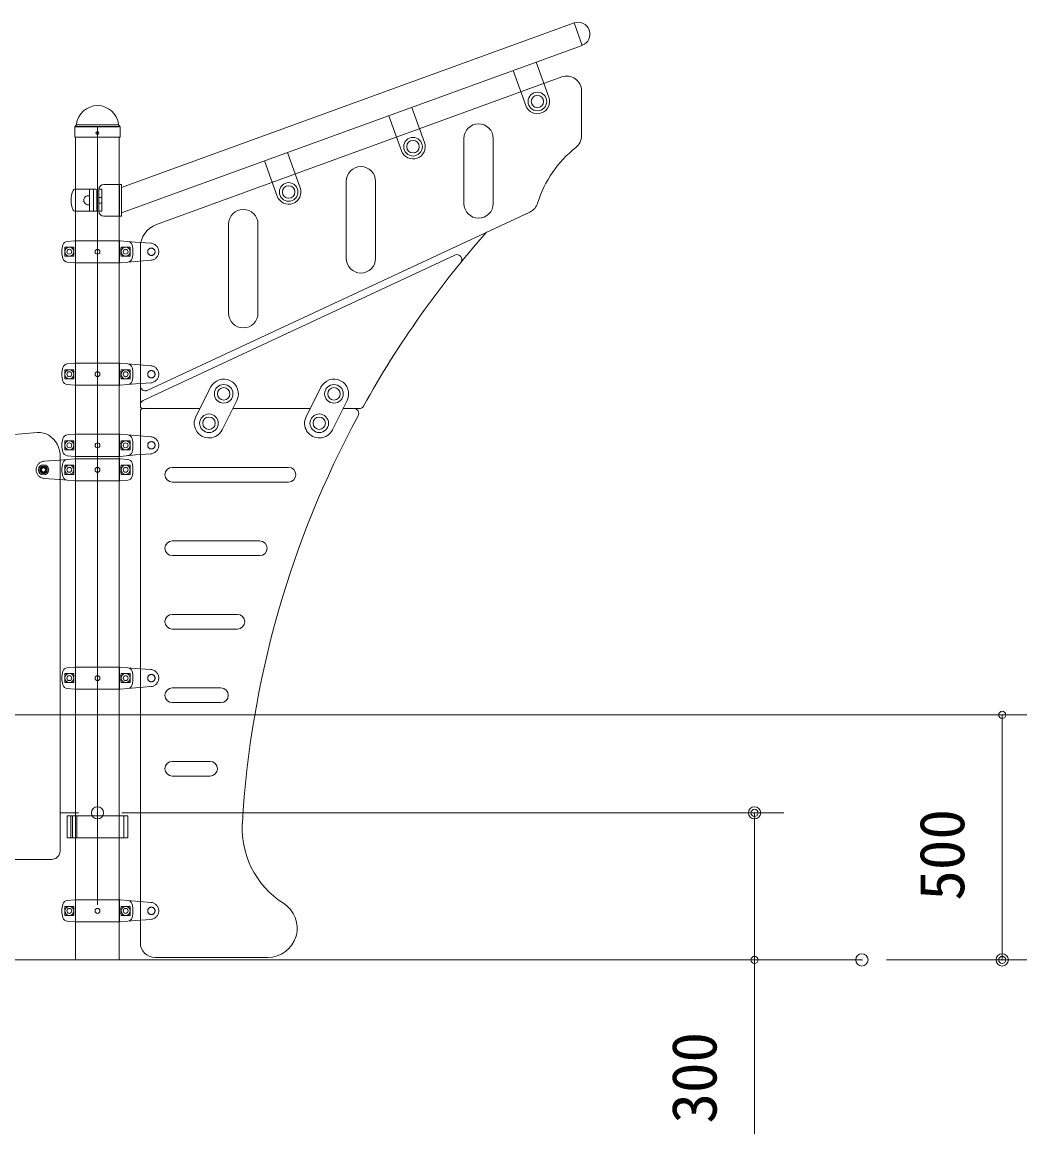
# Model space of a CAD drawing. Units: millimetres on the paper, scale 1:50. Extents: x 0 to 420, y -297 to 594.
# Drawn here: x 341.4 to 382.39, y 172.28 to 217.64 of the extents above; entities that cross this region are included whole.
import ezdxf
from ezdxf.enums import TextEntityAlignment as Align

# ---------------------------------------------------------------- set-up
doc = ezdxf.new("R2010")
doc.units = ezdxf.units.MM
doc.header["$PDMODE"] = 32
doc.header["$PDSIZE"] = 0.5
for name, pattern in [('USER1', [19.05, 12.7, -6.35]), ('USER2', [50.8, 31.75, -6.35, 6.35, -6.35]), ('USER3', [63.5, 31.75, -6.35, 6.35, -6.35, 6.35, -6.35])]:
    doc.linetypes.add(name, pattern=pattern)
doc.layers.add('LY_1', color=7, linetype='Continuous', lineweight=9)
doc.styles.add('ＭＳ ゴシック', font='')
doc.styles.get('ＭＳ ゴシック').set_extended_font_data('MS Gothic')

# ---------------------------------------------------------------- blocks, each defined once
blk = doc.blocks.new('-000-_DOTSMALL')
at = {"color": 7, "linetype": 'Continuous', "lineweight": 9}
blk.add_circle((0, 0), 0.0625, dxfattribs=at)
blk.add_circle((0, 0), 0.0625, dxfattribs=at)

msp = doc.modelspace()

# ---------------------------------------------------------------- linework, layer by layer
at = {"layer": 'LY_1'}
for p, q in [((363.913, 217.615), (345.452, 210.896)), ((364.246, 216.702), (345.452, 209.861)), ((362.366, 216.018), (362.889, 214.583)), ((361.426, 215.676), (361.949, 214.24)), ((363.412, 215.412), (346.876, 209.393)), ((364.218, 213.007), (364.218, 214.848)), ((357.292, 214.171), (357.814, 212.736)), ((356.352, 213.829), (356.875, 212.394)), ((343.539, 212.969), (343.547, 213.365)), ((343.571, 213.423), (343.593, 213.445)), ((345.364, 213.423), (345.342, 213.445)), ((345.397, 212.969), (345.389, 213.365)), ((343.539, 212.969), (343.548, 212.959)), ((345.387, 212.959), (343.548, 212.959)), ((343.577, 179.379), (343.577, 212.959)), ((345.359, 179.379), (345.359, 212.959)), ((345.387, 212.959), (345.397, 212.969)), ((359.418, 210.249), (359.418, 212.899)), ((360.618, 210.249), (360.618, 212.899)), ((352.217, 212.324), (352.74, 210.889)), ((351.278, 211.982), (351.8, 210.547)), ((345.452, 211.029), (344.728, 211.029)), ((345.452, 211.029), (345.452, 209.729)), ((354.618, 208.011), (354.618, 211.152)), ((355.818, 208.011), (355.818, 211.152)), ((343.546, 210.829), (344.398, 210.829)), ((344.143, 210.564), (344.103, 210.566)), ((344.143, 210.379), (344.143, 210.809)), ((344.438, 210.789), (344.438, 209.969)), ((344.648, 210.829), (344.528, 210.829)), ((344.528, 210.829), (344.528, 209.929)), ((344.648, 210.829), (344.648, 209.929)), ((344.143, 210.193), (344.103, 210.192)), ((344.143, 210.379), (344.143, 209.949)), ((343.546, 209.929), (344.398, 209.929)), ((344.648, 209.929), (344.528, 209.929)), ((345.452, 209.729), (344.728, 209.729)), ((362.109, 209.9), (346.502, 202.622)), ((349.818, 205.772), (349.818, 209.405)), ((351.018, 205.772), (351.018, 209.405)), ((343.548, 208.729), (343.232, 208.701)), ((343.548, 208.729), (345.388, 208.729)), ((345.388, 208.729), (346.018, 208.674)), ((346.218, 201.979), (346.218, 208.453)), ((343.548, 207.829), (343.232, 207.856)), ((343.548, 207.829), (345.388, 207.829)), ((345.388, 207.829), (346.018, 207.884)), ((359.05, 208.143), (346.333, 202.213)), ((343.548, 203.729), (343.232, 203.701)), ((343.548, 203.729), (345.388, 203.729)), ((345.388, 203.729), (346.018, 203.674)), ((343.548, 202.829), (343.232, 202.856)), ((343.548, 202.829), (345.388, 202.829)), ((345.388, 202.829), (346.018, 202.884)), ((349.081, 202.747), (348.481, 201.547)), ((353.581, 202.747), (352.981, 201.547)), ((346.318, 201.879), (348.647, 201.879)), ((350.154, 202.21), (349.554, 201.01)), ((349.989, 201.879), (353.147, 201.879)), ((354.654, 202.21), (354.054, 201.01)), ((355.147, 201.879), (354.489, 201.879)), ((346.218, 180.079), (346.218, 201.779)), ((325.681, 199.551), (342.025, 200.896)), ((342.143, 200.897), (342.025, 200.896)), ((342.26, 200.879), (342.143, 200.897)), ((342.374, 200.842), (342.26, 200.879)), ((342.483, 200.788), (342.374, 200.842)), ((342.584, 200.717), (342.483, 200.788)), ((342.676, 200.631), (342.584, 200.717)), ((342.757, 200.531), (342.676, 200.631)), ((342.826, 200.419), (342.757, 200.531)), ((343.548, 200.829), (343.232, 200.801)), ((343.548, 200.829), (345.388, 200.829)), ((345.388, 200.829), (346.018, 200.774)), ((342.88, 200.298), (342.826, 200.419)), ((342.92, 200.169), (342.88, 200.298)), ((342.944, 200.035), (342.92, 200.169)), ((343.548, 199.829), (342.918, 199.774)), ((342.952, 199.899), (342.944, 200.035)), ((342.952, 183.879), (342.952, 199.899)), ((343.548, 199.929), (343.232, 199.956)), ((345.388, 199.829), (343.547, 199.829)), ((343.548, 199.929), (345.388, 199.929)), ((345.388, 199.929), (346.018, 199.984)), ((345.388, 199.829), (345.703, 199.801)), ((342.188, 199.425), (342.268, 199.471)), ((342.188, 199.425), (342.188, 199.332)), ((342.188, 199.332), (342.268, 199.286)), ((342.268, 199.471), (342.348, 199.425)), ((342.268, 199.286), (342.348, 199.332)), ((342.348, 199.425), (342.348, 199.332)), ((352.265, 199.479), (347.518, 199.479)), ((343.548, 198.929), (342.918, 198.984)), ((345.388, 198.929), (343.547, 198.929)), ((345.388, 198.929), (345.703, 198.956)), ((352.265, 198.879), (347.518, 198.879)), ((351.092, 196.479), (347.518, 196.479)), ((351.092, 195.879), (347.518, 195.879)), ((350.179, 193.479), (347.518, 193.479)), ((350.179, 192.879), (347.518, 192.879)), ((343.548, 191.329), (343.232, 191.301)), ((343.548, 191.329), (345.388, 191.329)), ((345.388, 191.329), (346.018, 191.274)), ((343.548, 190.429), (343.232, 190.456)), ((343.548, 190.429), (345.388, 190.429)), ((345.388, 190.429), (346.018, 190.484)), ((349.506, 190.479), (347.518, 190.479)), ((349.506, 189.879), (347.518, 189.879)), ((349.063, 187.479), (347.518, 187.479)), ((349.063, 186.879), (347.518, 186.879)), ((342.952, 185.379), (343.696, 185.379)), ((343.231, 185.259), (343.231, 184.359)), ((343.231, 185.259), (345.704, 185.259)), ((343.387, 185.259), (343.387, 184.359)), ((343.446, 185.259), (343.446, 184.359)), ((343.633, 185.259), (343.633, 184.359)), ((345.538, 185.259), (345.538, 184.359)), ((345.704, 185.259), (345.704, 184.359)), ((343.231, 184.359), (345.704, 184.359)), ((342.914, 183.697), (342.935, 183.755)), ((342.935, 183.755), (342.948, 183.816)), ((342.948, 183.816), (342.952, 183.879)), ((325.545, 183.479), (342.606, 183.479)), ((342.606, 183.479), (342.66, 183.484)), ((342.66, 183.484), (342.713, 183.498)), ((342.713, 183.498), (342.763, 183.522)), ((342.763, 183.522), (342.809, 183.555)), ((342.809, 183.555), (342.851, 183.596)), ((342.851, 183.596), (342.886, 183.644)), ((342.886, 183.644), (342.914, 183.697)), ((343.548, 181.829), (343.232, 181.801)), ((343.548, 181.829), (345.388, 181.829)), ((345.388, 181.829), (346.018, 181.774)), ((343.548, 180.929), (343.232, 180.956)), ((343.548, 180.929), (345.388, 180.929)), ((345.388, 180.929), (346.018, 180.984)), ((231.249, 179.379), (375.66, 179.379)), ((346.818, 179.479), (351.418, 179.479))]:
    msp.add_line(p, q, dxfattribs=at)
at = {"layer": 'LY_1', "linetype": 'USER3', "lineweight": 18}
msp.add_line((363.913, 217.615), (364.246, 216.702), dxfattribs=at)
at = {"layer": 'LY_1', "lineweight": 18}
for p, q in [((345.361, 213.389), (343.574, 213.389)), ((345.325, 213.459), (343.613, 213.459)), ((344.308, 210.789), (344.308, 209.969)), ((343.133, 208.094), (343.133, 208.464)), ((343.503, 208.464), (343.133, 208.464)), ((345.433, 208.464), (345.803, 208.464)), ((345.803, 208.094), (345.803, 208.464)), ((343.503, 208.094), (343.133, 208.094)), ((345.433, 208.094), (345.803, 208.094)), ((343.133, 203.094), (343.133, 203.464)), ((343.503, 203.464), (343.133, 203.464)), ((345.433, 203.464), (345.803, 203.464)), ((345.803, 203.094), (345.803, 203.464)), ((343.503, 203.094), (343.133, 203.094)), ((345.433, 203.094), (345.803, 203.094)), ((343.133, 200.194), (343.133, 200.564)), ((343.503, 200.564), (343.133, 200.564)), ((345.433, 200.564), (345.803, 200.564)), ((345.803, 200.194), (345.803, 200.564)), ((343.503, 200.194), (343.133, 200.194)), ((345.433, 200.194), (345.803, 200.194)), ((343.133, 199.194), (343.133, 199.564)), ((343.503, 199.564), (343.133, 199.564)), ((343.503, 199.194), (343.133, 199.194)), ((345.433, 199.564), (345.803, 199.564)), ((345.433, 199.194), (345.803, 199.194)), ((345.803, 199.194), (345.803, 199.564)), ((343.133, 190.694), (343.133, 191.064)), ((343.503, 191.064), (343.133, 191.064)), ((345.433, 191.064), (345.803, 191.064)), ((345.803, 190.694), (345.803, 191.064)), ((343.503, 190.694), (343.133, 190.694)), ((345.433, 190.694), (345.803, 190.694)), ((307.873, 189.379), (382.386, 189.379)), ((381.386, 189.379), (381.386, 179.379)), ((345.468, 185.379), (372.479, 185.379)), ((371.279, 179.379), (371.279, 185.379)), ((343.133, 181.194), (343.133, 181.564)), ((343.503, 181.564), (343.133, 181.564)), ((345.433, 181.564), (345.803, 181.564)), ((345.803, 181.194), (345.803, 181.564)), ((343.503, 181.194), (343.133, 181.194)), ((345.433, 181.194), (345.803, 181.194)), ((371.279, 172.283), (371.279, 179.379)), ((376.66, 179.379), (382.386, 179.379))]:
    msp.add_line(p, q, dxfattribs=at)
at = {"layer": 'LY_1', "linetype": 'USER1', "lineweight": 18}
for p, q in [((345.358, 213.379), (343.578, 213.379)), ((345.368, 211.029), (345.368, 209.729)), ((344.648, 210.499), (344.528, 210.499)), ((344.648, 210.259), (344.528, 210.259)), ((343.568, 208.709), (343.568, 207.849)), ((345.368, 208.709), (345.368, 207.849)), ((346.018, 208.674), (346.648, 208.627)), ((346.018, 207.884), (346.648, 207.93)), ((343.568, 203.709), (343.568, 202.849)), ((345.368, 203.709), (345.368, 202.849)), ((346.018, 203.674), (346.648, 203.627)), ((346.018, 202.884), (346.648, 202.93)), ((343.568, 200.809), (343.568, 199.949)), ((345.368, 200.809), (345.368, 199.949)), ((346.018, 200.774), (346.648, 200.727)), ((342.918, 199.774), (342.287, 199.727)), ((343.568, 199.809), (343.568, 198.949)), ((345.368, 199.809), (345.368, 198.949)), ((346.018, 199.984), (346.648, 200.03)), ((342.918, 198.984), (342.287, 199.03)), ((343.568, 191.309), (343.568, 190.449)), ((345.368, 191.309), (345.368, 190.449)), ((346.018, 191.274), (346.648, 191.227)), ((346.018, 190.484), (346.648, 190.53)), ((343.568, 181.809), (343.568, 180.949)), ((345.368, 181.809), (345.368, 180.949)), ((346.018, 181.774), (346.648, 181.727)), ((346.018, 180.984), (346.648, 181.03))]:
    msp.add_line(p, q, dxfattribs=at)
at = {"layer": 'LY_1', "linetype": 'USER2', "lineweight": 18}
msp.add_line((344.468, 213.379), (344.468, 179.379), dxfattribs=at)
at = {"layer": 'LY_1'}
for centre, radius in [((362.419, 214.411), 0.38), ((344.468, 213.119), 0.06), ((357.344, 212.565), 0.38), ((352.27, 210.718), 0.38), ((349.618, 202.479), 0.38), ((354.118, 202.479), 0.38), ((349.018, 201.279), 0.38), ((353.518, 201.279), 0.38), ((342.268, 199.379), 0.21)]:
    msp.add_circle(centre, radius, dxfattribs=at)
at = {"layer": 'LY_1', "lineweight": 18}
for centre, radius in [((362.419, 214.411), 0.254), ((357.344, 212.565), 0.254), ((352.27, 210.718), 0.254), ((343.318, 208.279), 0.185), ((343.318, 208.279), 0.1), ((344.468, 208.279), 0.1), ((345.618, 208.279), 0.185), ((345.618, 208.279), 0.1), ((343.318, 203.279), 0.185), ((343.318, 203.279), 0.1), ((344.468, 203.279), 0.1), ((345.618, 203.279), 0.185), ((345.618, 203.279), 0.1), ((349.618, 202.479), 0.254), ((354.118, 202.479), 0.254), ((349.018, 201.279), 0.254), ((353.518, 201.279), 0.254), ((343.318, 200.379), 0.185), ((345.618, 200.379), 0.185), ((343.318, 200.379), 0.1), ((344.468, 200.379), 0.1), ((345.618, 200.379), 0.1), ((342.268, 199.379), 0.11), ((343.318, 199.379), 0.185), ((343.318, 199.379), 0.1), ((344.468, 199.379), 0.1), ((345.618, 199.379), 0.185), ((345.618, 199.379), 0.1), ((343.318, 190.879), 0.185), ((343.318, 190.879), 0.1), ((344.468, 190.879), 0.1), ((345.618, 190.879), 0.185), ((345.618, 190.879), 0.1), ((343.318, 181.379), 0.185), ((343.318, 181.379), 0.1), ((344.468, 181.379), 0.1), ((345.618, 181.379), 0.185), ((345.618, 181.379), 0.1)]:
    msp.add_circle(centre, radius, dxfattribs=at)
at = {"layer": 'LY_1', "linetype": 'USER1', "lineweight": 18}
for centre, radius in [((346.668, 208.279), 0.15), ((346.668, 203.279), 0.15), ((346.668, 200.379), 0.15), ((342.268, 199.379), 0.15), ((342.268, 199.379), 0.125), ((346.668, 190.879), 0.15), ((346.668, 181.379), 0.15)]:
    msp.add_circle(centre, radius, dxfattribs=at)
at = {"layer": 'LY_1'}
for centre, radius, start, end in [((364.079, 217.159), 0.486, 290, 110), ((363.618, 214.848), 0.6, 0, 110), ((362.419, 214.411), 0.5, 200, 20), ((344.468, 213.379), 0.864, 90, 173.3676), ((344.468, 213.379), 0.864, 6.6324, 90), ((343.631, 213.364), 0.084, 135, 178.996), ((343.554, 213.485), 0.056, 315, 353.3676), ((345.382, 213.485), 0.056, 186.6324, 225), ((345.305, 213.364), 0.084, 1.0039, 45), ((360.018, 212.899), 0.6, 0, 180), ((363.618, 213.007), 0.6, 308.291, 0), ((357.344, 212.565), 0.5, 200, 20), ((366.876, 208.879), 4.658, 128.291, 162.6903), ((355.218, 211.152), 0.6, 0, 180), ((344.728, 210.829), 0.2, 90, 180), ((344.519, 210.379), 1.122, 159.1971, 200.8029), ((343.546, 210.749), 0.08, 90, 159.1971), ((344.096, 210.379), 0.187, 88, 272), ((344.163, 210.809), 0.02, 90, 180), ((344.398, 210.789), 0.04, 0, 90), ((352.27, 210.718), 0.5, 200, 20), ((360.018, 210.249), 0.6, 180, 0), ((361.856, 210.444), 0.6, 295, 342.6903), ((343.546, 210.009), 0.08, 200.8029, 270), ((344.163, 209.949), 0.02, 180, 270), ((344.398, 209.969), 0.04, 270, 0), ((344.728, 209.929), 0.2, 180, 270), ((350.418, 209.405), 0.6, 0, 180), ((347.218, 208.453), 1, 110, 180), ((343.249, 208.502), 0.2, 95, 163.8038), ((345.686, 208.502), 0.2, 16.1962, 85), ((390.158, 182.64), 39.845, 138.4303, 150.9607), ((344.018, 208.279), 1, 163.8038, 196.1962), ((344.918, 208.279), 1, 343.8037, 16.1962), ((343.249, 208.056), 0.2, 196.1962, 265), ((345.686, 208.056), 0.2, 275, 343.8037), ((355.218, 208.011), 0.6, 180, 0), ((359.135, 207.961), 0.2, 320.7793, 115), ((350.418, 205.772), 0.6, 180, 0), ((343.249, 203.502), 0.2, 95, 163.8038), ((345.686, 203.502), 0.2, 16.1962, 85), ((344.018, 203.279), 1, 163.8038, 196.1962), ((344.918, 203.279), 1, 343.8037, 16.1962), ((343.249, 203.056), 0.2, 196.1962, 265), ((345.686, 203.056), 0.2, 275, 343.8037), ((346.418, 202.804), 0.2, 180, 295), ((349.618, 202.479), 0.6, 333.435, 153.4349), ((354.118, 202.479), 0.6, 333.435, 153.4349), ((346.418, 202.031), 0.2, 115, 180), ((346.318, 201.979), 0.1, 180, 270), ((346.318, 201.779), 0.1, 90, 180), ((354.928, 201.679), 0.2, 331.6132, 90), ((355.147, 202.079), 0.2, 270, 330.9607), ((349.018, 201.279), 0.6, 153.4349, 333.435), ((390.158, 182.64), 39.845, 151.6132, 176.6767), ((353.518, 201.279), 0.6, 153.4349, 333.435), ((344.018, 200.379), 1, 163.8038, 196.1962), ((343.249, 200.602), 0.2, 95, 163.8038), ((345.686, 200.602), 0.2, 16.1962, 85), ((344.918, 200.379), 1, 343.8037, 16.1962), ((343.249, 200.156), 0.2, 196.1962, 265), ((345.686, 200.156), 0.2, 275, 343.8037), ((344.018, 199.379), 1, 163.8038, 196.1962), ((343.249, 199.602), 0.2, 95, 163.8038), ((345.686, 199.602), 0.2, 16.1962, 85), ((344.918, 199.379), 1, 343.8037, 16.1962), ((347.518, 199.179), 0.3, 90, 270), ((352.265, 199.179), 0.3, 270, 90), ((343.249, 199.156), 0.2, 196.1962, 265), ((345.686, 199.156), 0.2, 275, 343.8037), ((347.518, 196.179), 0.3, 90, 270), ((351.092, 196.179), 0.3, 270, 90), ((347.518, 193.179), 0.3, 90, 270), ((350.179, 193.179), 0.3, 270, 90), ((344.018, 190.879), 1, 163.8038, 196.1962), ((343.249, 191.102), 0.2, 95, 163.8038), ((345.686, 191.102), 0.2, 16.1962, 85), ((344.918, 190.879), 1, 343.8037, 16.1962), ((343.249, 190.656), 0.2, 196.1962, 265), ((345.686, 190.656), 0.2, 275, 343.8037), ((347.518, 190.179), 0.3, 90, 270), ((349.506, 190.179), 0.3, 270, 90), ((347.518, 187.179), 0.3, 90, 270), ((349.063, 187.179), 0.3, 270, 90), ((353.974, 184.741), 3.6, 174.6767, 237.8209), ((344.018, 181.379), 1, 163.8038, 196.1962), ((343.249, 181.602), 0.2, 95, 163.8038), ((345.686, 181.602), 0.2, 16.1962, 85), ((344.918, 181.379), 1, 343.8037, 16.1962), ((351.418, 180.679), 1.2, 270, 57.8209), ((343.249, 181.156), 0.2, 196.1962, 265), ((345.686, 181.156), 0.2, 275, 343.8037), ((346.818, 180.079), 0.6, 180, 270)]:
    msp.add_arc(centre, radius, start, end, dxfattribs=at)
at = {"layer": 'LY_1', "lineweight": 18}
for centre, radius, start, end in [((344.348, 210.789), 0.04, 90, 180), ((344.348, 209.969), 0.04, 180, 270), ((340.942, 208.279), 2.567, 355.8705, 4.1295), ((347.993, 208.279), 2.567, 175.8705, 184.1295), ((340.942, 203.279), 2.567, 355.8705, 4.1295), ((347.993, 203.279), 2.567, 175.8705, 184.1295), ((340.942, 200.379), 2.567, 355.8705, 4.1295), ((347.993, 200.379), 2.567, 175.8705, 184.1295), ((340.942, 199.379), 2.567, 355.8705, 4.1295), ((347.993, 199.379), 2.567, 175.8705, 184.1295), ((340.942, 190.879), 2.567, 355.8705, 4.1295), ((347.993, 190.879), 2.567, 175.8705, 184.1295), ((340.942, 181.379), 2.567, 355.8705, 4.1295), ((347.993, 181.379), 2.567, 175.8705, 184.1295)]:
    msp.add_arc(centre, radius, start, end, dxfattribs=at)
at = {"layer": 'LY_1', "linetype": 'USER1', "lineweight": 18}
for centre, radius, start, end in [((345.388, 208.709), 0.02, 88.0111, 180), ((346.618, 208.279), 0.35, 275, 85), ((345.388, 207.849), 0.02, 180, 270), ((345.388, 203.709), 0.02, 88.0111, 180), ((346.618, 203.279), 0.35, 275, 85), ((345.388, 202.849), 0.02, 180, 270), ((345.388, 200.809), 0.02, 88.0111, 180), ((346.618, 200.379), 0.35, 275, 85), ((342.317, 199.379), 0.35, 95, 265), ((343.548, 199.809), 0.02, 0, 91.9889), ((345.388, 199.949), 0.02, 180, 270), ((343.548, 198.949), 0.02, 270, 0), ((345.388, 191.309), 0.02, 88.0111, 180), ((346.618, 190.879), 0.35, 275, 85), ((345.388, 190.449), 0.02, 180, 270), ((345.388, 181.809), 0.02, 88.0111, 180), ((346.618, 181.379), 0.35, 275, 85), ((345.388, 180.949), 0.02, 180, 270)]:
    msp.add_arc(centre, radius, start, end, dxfattribs=at)
at = {"layer": 'LY_1'}
for p in [(344.468, 185.379), (371.279, 185.379), (375.66, 179.379), (375.66, 179.379), (381.386, 179.379)]:
    msp.add_point(p, dxfattribs=at)

# ---------------------------------------------------------------- block references
at = {"layer": 'LY_1', "xscale": 2.32, "yscale": 2.32}
for p, rotation in [((381.386, 189.379), 90), ((371.279, 185.379), 90), ((371.279, 179.379), 270), ((381.386, 179.379), 270)]:
    msp.add_blockref('-000-_DOTSMALL', p, dxfattribs=dict(at, rotation=rotation))

# ---------------------------------------------------------------- texts
at = {"layer": 'LY_1', "style": 'ＭＳ ゴシック'}
for s, p in [('500', (380.386, 181.795)), ('300', (370.279, 172.699))]:
    msp.add_text(s, height=1.833, rotation=90, dxfattribs=at).set_placement(p, align=Align.BOTTOM_LEFT)

doc.saveas('drawing.dxf')
